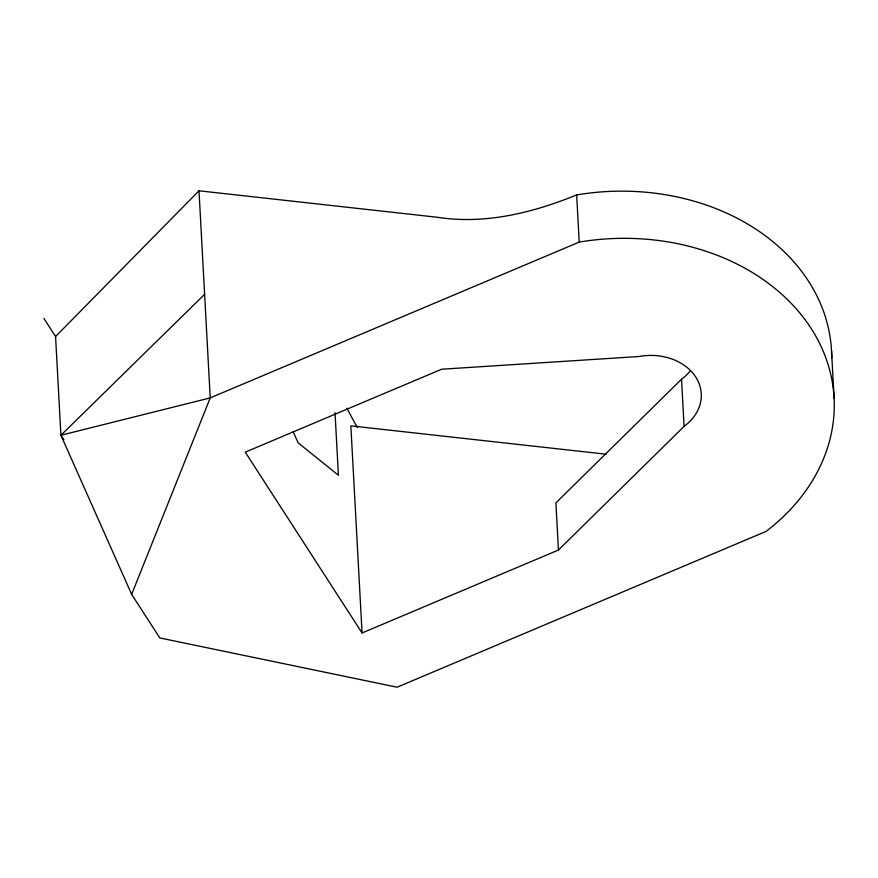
<?xml version="1.0" encoding="UTF-8"?>
<svg xmlns="http://www.w3.org/2000/svg" width="878" height="878" viewBox="0 0 878 878"><rect width="100%" height="100%" fill="white"/><g stroke="black" fill="none" stroke-linecap="round" stroke-linejoin="round"><path stroke-width="1.32" d="M131.656 594.362L60.922 435.258L210.226 397.899L579.217 242.087A215.549 171.001 -3.1 0 1 811.031 328.306A215.549 171.001 -3.1 0 1 766.099 531.399L397.097 687.211L159.807 637.944L131.656 594.362L210.226 397.899L198.999 190.789L437.277 217.261C484.689 224.724 532.902 212.827 576.659 194.916A215.549 171.001 -3.1 0 1 831.718 357.939M63.896 439.845L60.922 435.258L55.577 336.537L198.999 190.789M690.327 370.889A51.725 41.036 -3.1 0 1 681.537 379.208L555.895 502.874L558.452 550.034L362.065 632.972L245.258 452.148L441.656 369.221L638.965 356.512A51.725 41.036 -3.1 0 1 695.716 377.002A51.725 41.036 -3.1 0 1 684.094 426.368L558.452 550.034M60.922 435.258L204.607 294.339M606.127 454.211L350.849 425.863L362.065 632.972M43.9 318.451L55.577 336.537M346.81 408.171L357.225 427.356M293.142 431.691L298.136 442.83L338.414 475.25L335.023 412.616M831.543 351.178L834.1 398.349M681.537 379.208L684.094 426.368M576.659 194.916L579.217 242.087"/></g></svg>
